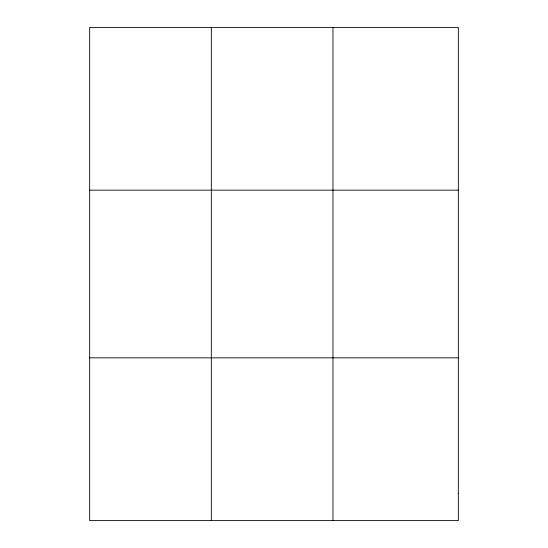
<?xml version="1.0" encoding="UTF-8"?>
<svg xmlns="http://www.w3.org/2000/svg" width="548" height="548" viewBox="0 0 548 548"><rect width="100%" height="100%" fill="white"/><g stroke="black" fill="none" stroke-linecap="round" stroke-linejoin="round"><path stroke-width="0.82" d="M211.329 27.4L211.329 520.6M332.985 27.4L332.985 520.6M89.673 190.156L458.327 190.156M89.673 357.844L458.327 357.844M458.327 493.474L458.327 520.6L89.673 520.6L89.673 27.4L458.327 27.4L458.327 493.474"/></g></svg>
